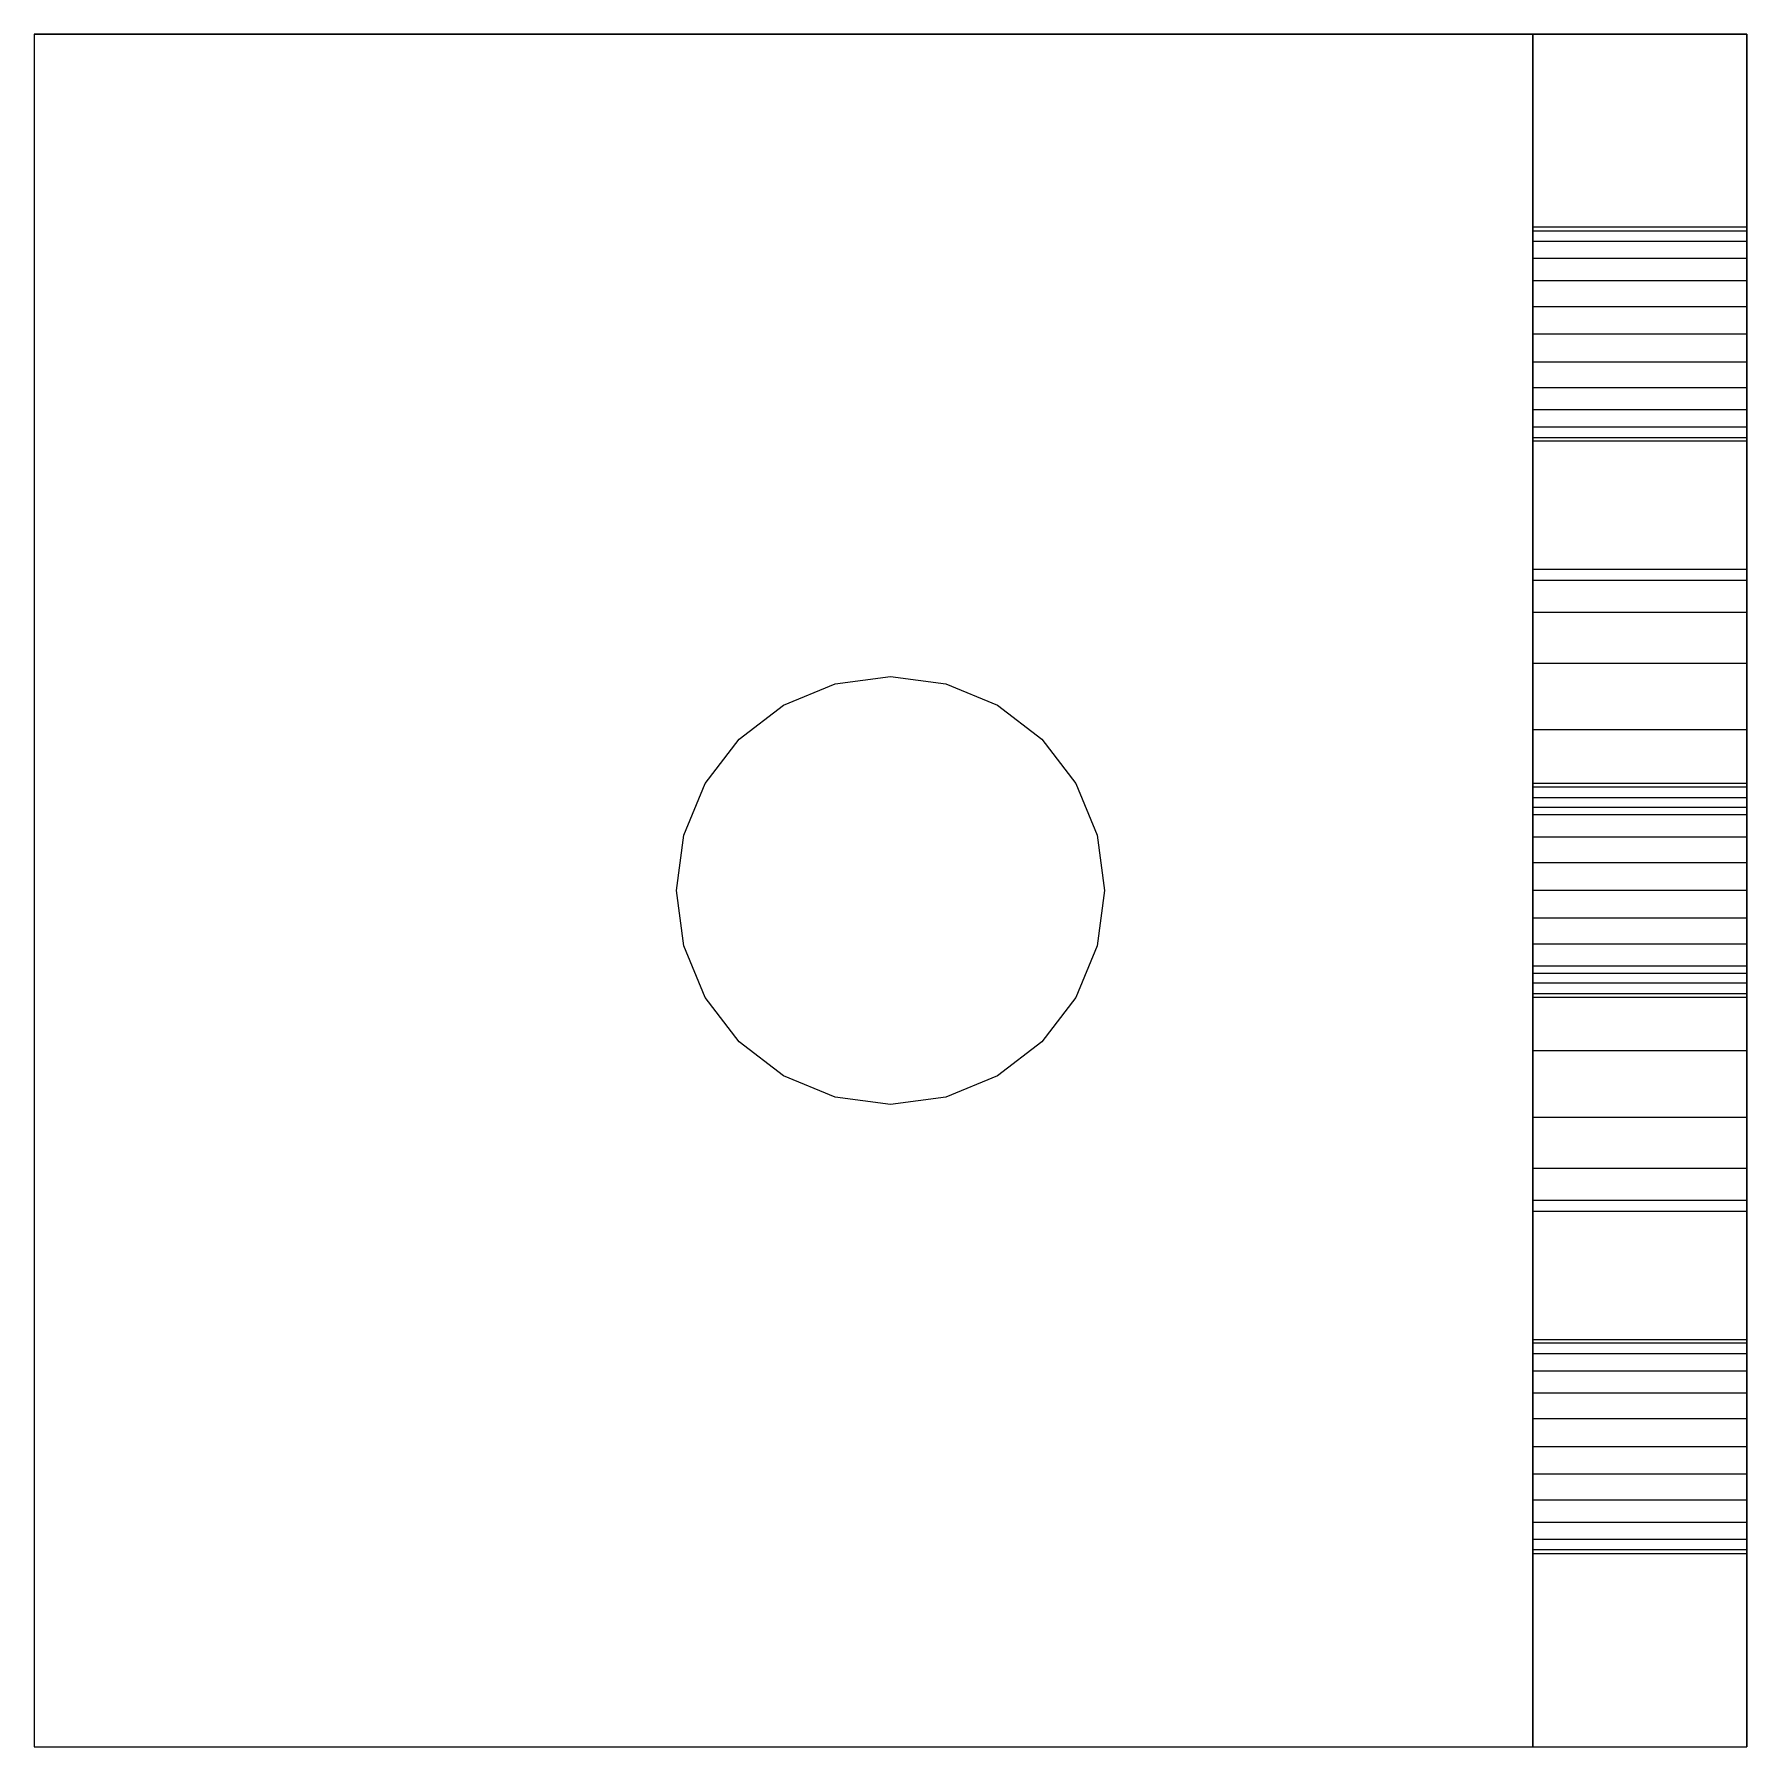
# Model space of a CAD drawing. Header units: metres. Extents: x 0 to 1, y -1 to 0.
import ezdxf

# ---------------------------------------------------------------- set-up
doc = ezdxf.new("R2010")
doc.units = ezdxf.units.M

msp = doc.modelspace()

# ---------------------------------------------------------------- linework, layer by layer
at = {"layer": 'MY3DLAYER'}
for p, q in [((0, 0), (0, -1)), ((1, 0), (0, 0)), ((0, 0), (0, 0, 0.125)), ((0, 0, 0.125), (0.875, 0, 0.125)), ((0.875, -1, 0.125), (0.875, 0, 0.125)), ((0.875, 0, 0.125), (0.875, 0, 1)), ((1, -1), (1, 0)), ((1, 0), (1, 0, 1)), ((0, 0, 0.125), (0, -1, 0.125)), ((0.875, 0, 1), (0.875, -1, 1)), ((0.875, 0, 1), (1, 0, 1)), ((1, 0, 1), (1, -1, 1)), ((0.875, -0.1127, 0.3125), (0.875, -0.1149, 0.3287)), ((0.875, -0.1149, 0.2963), (0.875, -0.1127, 0.3125)), ((1, -0.1127, 0.3125), (0.875, -0.1127, 0.3125)), ((0.875, -0.1149, 0.3287), (0.875, -0.1211, 0.3438)), ((0.875, -0.1211, 0.2813), (0.875, -0.1149, 0.2963)), ((1, -0.1149, 0.3287), (0.875, -0.1149, 0.3287)), ((1, -0.1149, 0.2963), (0.875, -0.1149, 0.2963)), ((1, -0.1127, 0.3125), (1, -0.1149, 0.3287)), ((1, -0.1149, 0.2963), (1, -0.1127, 0.3125)), ((1, -0.1149, 0.3287), (1, -0.1211, 0.3438)), ((1, -0.1211, 0.2813), (1, -0.1149, 0.2963)), ((0.875, -0.1211, 0.3438), (0.875, -0.131, 0.3567)), ((0.875, -0.131, 0.2683), (0.875, -0.1211, 0.2813)), ((1, -0.1211, 0.3438), (0.875, -0.1211, 0.3438)), ((1, -0.1211, 0.2813), (0.875, -0.1211, 0.2813)), ((1, -0.1211, 0.3438), (1, -0.131, 0.3567)), ((1, -0.131, 0.2683), (1, -0.1211, 0.2813)), ((0.875, -0.131, 0.3567), (0.875, -0.144, 0.3666)), ((0.875, -0.144, 0.2584), (0.875, -0.131, 0.2683)), ((1, -0.131, 0.3567), (0.875, -0.131, 0.3567)), ((1, -0.131, 0.2683), (0.875, -0.131, 0.2683)), ((1, -0.131, 0.3567), (1, -0.144, 0.3666)), ((1, -0.144, 0.2584), (1, -0.131, 0.2683)), ((0.875, -0.144, 0.3666), (0.875, -0.1591, 0.3729)), ((0.875, -0.1591, 0.2521), (0.875, -0.144, 0.2584)), ((1, -0.144, 0.3666), (0.875, -0.144, 0.3666)), ((1, -0.144, 0.2584), (0.875, -0.144, 0.2584)), ((1, -0.144, 0.3666), (1, -0.1591, 0.3729)), ((1, -0.1591, 0.2521), (1, -0.144, 0.2584)), ((0.875, -0.1591, 0.3729), (0.875, -0.1752, 0.375)), ((0.875, -0.1752, 0.25), (0.875, -0.1591, 0.2521)), ((1, -0.1591, 0.3729), (0.875, -0.1591, 0.3729)), ((1, -0.1591, 0.2521), (0.875, -0.1591, 0.2521)), ((1, -0.1591, 0.3729), (1, -0.1752, 0.375)), ((1, -0.1752, 0.25), (1, -0.1591, 0.2521)), ((0.875, -0.1752, 0.375), (0.875, -0.1914, 0.3729)), ((0.875, -0.1914, 0.2521), (0.875, -0.1752, 0.25)), ((1, -0.1752, 0.375), (0.875, -0.1752, 0.375)), ((1, -0.1752, 0.25), (0.875, -0.1752, 0.25)), ((1, -0.1752, 0.375), (1, -0.1914, 0.3729)), ((1, -0.1914, 0.2521), (1, -0.1752, 0.25)), ((0.875, -0.1914, 0.3729), (0.875, -0.2065, 0.3666)), ((0.875, -0.2065, 0.2584), (0.875, -0.1914, 0.2521)), ((1, -0.1914, 0.3729), (0.875, -0.1914, 0.3729)), ((1, -0.1914, 0.2521), (0.875, -0.1914, 0.2521)), ((1, -0.1914, 0.3729), (1, -0.2065, 0.3666)), ((1, -0.2065, 0.2584), (1, -0.1914, 0.2521)), ((0.875, -0.2065, 0.3666), (0.875, -0.2194, 0.3567)), ((0.875, -0.2194, 0.2683), (0.875, -0.2065, 0.2584)), ((1, -0.2065, 0.3666), (0.875, -0.2065, 0.3666)), ((1, -0.2065, 0.2584), (0.875, -0.2065, 0.2584)), ((1, -0.2065, 0.3666), (1, -0.2194, 0.3567)), ((1, -0.2194, 0.2683), (1, -0.2065, 0.2584)), ((0.875, -0.2194, 0.3567), (0.875, -0.2294, 0.3438)), ((0.875, -0.2294, 0.2813), (0.875, -0.2194, 0.2683)), ((1, -0.2194, 0.2683), (0.875, -0.2194, 0.2683)), ((1, -0.2194, 0.3567), (0.875, -0.2194, 0.3567)), ((1, -0.2294, 0.2813), (1, -0.2194, 0.2683)), ((1, -0.2194, 0.3567), (1, -0.2294, 0.3438)), ((0.875, -0.2294, 0.3438), (0.875, -0.2356, 0.3287)), ((0.875, -0.2356, 0.2963), (0.875, -0.2294, 0.2813)), ((1, -0.2294, 0.2813), (0.875, -0.2294, 0.2813)), ((1, -0.2294, 0.3438), (0.875, -0.2294, 0.3438)), ((1, -0.2356, 0.2963), (1, -0.2294, 0.2813)), ((1, -0.2294, 0.3438), (1, -0.2356, 0.3287)), ((0.875, -0.2356, 0.3287), (0.875, -0.2377, 0.3125)), ((0.875, -0.2377, 0.3125), (0.875, -0.2356, 0.2963)), ((1, -0.2356, 0.2963), (0.875, -0.2356, 0.2963)), ((1, -0.2356, 0.3287), (0.875, -0.2356, 0.3287)), ((1, -0.2377, 0.3125), (0.875, -0.2377, 0.3125)), ((1, -0.2377, 0.3125), (1, -0.2356, 0.2963)), ((1, -0.2356, 0.3287), (1, -0.2377, 0.3125)), ((1, -0.3125, 0.5), (0.875, -0.3125, 0.5)), ((0.875, -0.3189, 0.4515), (0.875, -0.3125, 0.5)), ((0.875, -0.3125, 0.5), (0.875, -0.3189, 0.5485)), ((1, -0.3189, 0.4515), (0.875, -0.3189, 0.4515)), ((0.875, -0.3376, 0.4062), (0.875, -0.3189, 0.4515)), ((0.875, -0.3189, 0.5485), (0.875, -0.3376, 0.5937)), ((1, -0.3189, 0.5485), (0.875, -0.3189, 0.5485)), ((1, -0.3189, 0.4515), (1, -0.3125, 0.5)), ((1, -0.3125, 0.5), (1, -0.3189, 0.5485)), ((1, -0.3376, 0.4062), (1, -0.3189, 0.4515)), ((1, -0.3189, 0.5485), (1, -0.3376, 0.5937)), ((1, -0.3376, 0.4062), (0.875, -0.3376, 0.4062)), ((0.875, -0.3376, 0.5937), (0.875, -0.3674, 0.6326)), ((0.875, -0.3674, 0.3674), (0.875, -0.3376, 0.4062)), ((1, -0.3376, 0.5937), (0.875, -0.3376, 0.5937)), ((1, -0.3674, 0.3674), (1, -0.3376, 0.4062)), ((1, -0.3376, 0.5937), (1, -0.3674, 0.6326)), ((0.875, -0.3674, 0.6326), (0.875, -0.4062, 0.6624)), ((0.875, -0.4062, 0.3376), (0.875, -0.3674, 0.3674)), ((1, -0.3674, 0.6326), (0.875, -0.3674, 0.6326)), ((1, -0.3674, 0.3674), (0.875, -0.3674, 0.3674)), ((1, -0.4062, 0.3376), (1, -0.3674, 0.3674)), ((1, -0.3674, 0.6326), (1, -0.4062, 0.6624)), ((0.4375, -0.3917), (0.4676, -0.3793)), ((0.4375, -0.3917, 0.125), (0.4676, -0.3793, 0.125)), ((0.4676, -0.3793), (0.5, -0.375)), ((0.4676, -0.3793, 0.125), (0.5, -0.375, 0.125)), ((0.4676, -0.3793), (0.4676, -0.3793, 0.125)), ((0.5, -0.375), (0.5324, -0.3793)), ((0.5, -0.375, 0.125), (0.5324, -0.3793, 0.125)), ((0.5, -0.375), (0.5, -0.375, 0.125)), ((0.5324, -0.3793), (0.5625, -0.3917)), ((0.5324, -0.3793, 0.125), (0.5625, -0.3917, 0.125)), ((0.5324, -0.3793), (0.5324, -0.3793, 0.125)), ((0.4116, -0.4116), (0.4375, -0.3917)), ((0.4116, -0.4116, 0.125), (0.4375, -0.3917, 0.125)), ((0.4375, -0.3917), (0.4375, -0.3917, 0.125)), ((0.5625, -0.3917), (0.5884, -0.4116)), ((0.5625, -0.3917, 0.125), (0.5884, -0.4116, 0.125)), ((0.5625, -0.3917), (0.5625, -0.3917, 0.125)), ((0.875, -0.4062, 0.6624), (0.875, -0.4515, 0.6811)), ((0.875, -0.4515, 0.3189), (0.875, -0.4062, 0.3376)), ((1, -0.4062, 0.6624), (0.875, -0.4062, 0.6624)), ((1, -0.4062, 0.3376), (0.875, -0.4062, 0.3376)), ((1, -0.4062, 0.6624), (1, -0.4515, 0.6811)), ((1, -0.4515, 0.3189), (1, -0.4062, 0.3376)), ((0.3917, -0.4375), (0.4116, -0.4116)), ((0.3917, -0.4375, 0.125), (0.4116, -0.4116, 0.125)), ((0.4116, -0.4116), (0.4116, -0.4116, 0.125)), ((0.5884, -0.4116), (0.6083, -0.4375)), ((0.5884, -0.4116, 0.125), (0.6083, -0.4375, 0.125)), ((0.5884, -0.4116), (0.5884, -0.4116, 0.125)), ((0.3793, -0.4676), (0.3917, -0.4375)), ((0.3793, -0.4676, 0.125), (0.3917, -0.4375, 0.125)), ((0.3917, -0.4375), (0.3917, -0.4375, 0.125)), ((0.6083, -0.4375), (0.6207, -0.4676)), ((0.6083, -0.4375, 0.125), (0.6207, -0.4676, 0.125)), ((0.6083, -0.4375), (0.6083, -0.4375, 0.125)), ((0.875, -0.4396, 0.8588), (0.875, -0.4375, 0.875)), ((0.875, -0.4375, 0.875), (0.875, -0.4396, 0.8912)), ((1, -0.4375, 0.875), (0.875, -0.4375, 0.875)), ((0.875, -0.4459, 0.8437), (0.875, -0.4396, 0.8588)), ((0.875, -0.4396, 0.8912), (0.875, -0.4459, 0.9062)), ((1, -0.4396, 0.8588), (0.875, -0.4396, 0.8588)), ((1, -0.4396, 0.8912), (0.875, -0.4396, 0.8912)), ((1, -0.4375, 0.875), (1, -0.4396, 0.8912)), ((1, -0.4396, 0.8588), (1, -0.4375, 0.875)), ((1, -0.4396, 0.8912), (1, -0.4459, 0.9062)), ((1, -0.4459, 0.8437), (1, -0.4396, 0.8588)), ((0.875, -0.4558, 0.8308), (0.875, -0.4459, 0.8437)), ((0.875, -0.4459, 0.9062), (0.875, -0.4558, 0.9192)), ((1, -0.4459, 0.8437), (0.875, -0.4459, 0.8437)), ((1, -0.4459, 0.9062), (0.875, -0.4459, 0.9062)), ((1, -0.4459, 0.9062), (1, -0.4558, 0.9192)), ((1, -0.4558, 0.8308), (1, -0.4459, 0.8437)), ((0.875, -0.4515, 0.6811), (0.875, -0.5, 0.6875)), ((0.875, -0.5, 0.3125), (0.875, -0.4515, 0.3189)), ((1, -0.4515, 0.6811), (0.875, -0.4515, 0.6811)), ((1, -0.4515, 0.3189), (0.875, -0.4515, 0.3189)), ((0.875, -0.4688, 0.8209), (0.875, -0.4558, 0.8308)), ((0.875, -0.4558, 0.9192), (0.875, -0.4688, 0.9291)), ((1, -0.4558, 0.8308), (0.875, -0.4558, 0.8308)), ((1, -0.4558, 0.9192), (0.875, -0.4558, 0.9192)), ((1, -0.5, 0.3125), (1, -0.4515, 0.3189)), ((1, -0.4515, 0.6811), (1, -0.5, 0.6875)), ((1, -0.4558, 0.9192), (1, -0.4688, 0.9291)), ((1, -0.4688, 0.8209), (1, -0.4558, 0.8308)), ((0.375, -0.5), (0.3793, -0.4676)), ((0.375, -0.5, 0.125), (0.3793, -0.4676, 0.125)), ((0.3793, -0.4676), (0.3793, -0.4676, 0.125)), ((0.6207, -0.4676), (0.625, -0.5)), ((0.6207, -0.4676, 0.125), (0.625, -0.5, 0.125)), ((0.6207, -0.4676), (0.6207, -0.4676, 0.125)), ((0.875, -0.4838, 0.8146), (0.875, -0.4688, 0.8209)), ((0.875, -0.4688, 0.9291), (0.875, -0.4838, 0.9354)), ((1, -0.4688, 0.8209), (0.875, -0.4688, 0.8209)), ((1, -0.4688, 0.9291), (0.875, -0.4688, 0.9291)), ((1, -0.4688, 0.9291), (1, -0.4838, 0.9354)), ((1, -0.4838, 0.8146), (1, -0.4688, 0.8209)), ((0.875, -0.5, 0.8125), (0.875, -0.4838, 0.8146)), ((0.875, -0.4838, 0.9354), (0.875, -0.5, 0.9375)), ((1, -0.4838, 0.8146), (0.875, -0.4838, 0.8146)), ((1, -0.4838, 0.9354), (0.875, -0.4838, 0.9354)), ((1, -0.5, 0.8125), (1, -0.4838, 0.8146)), ((1, -0.4838, 0.9354), (1, -0.5, 0.9375)), ((0.3793, -0.5324), (0.375, -0.5)), ((0.3793, -0.5324, 0.125), (0.375, -0.5, 0.125)), ((0.375, -0.5), (0.375, -0.5, 0.125)), ((0.625, -0.5), (0.6207, -0.5324)), ((0.625, -0.5, 0.125), (0.6207, -0.5324, 0.125)), ((0.625, -0.5), (0.625, -0.5, 0.125)), ((0.875, -0.5, 0.6875), (0.875, -0.5485, 0.6811)), ((0.875, -0.5485, 0.3189), (0.875, -0.5, 0.3125)), ((1, -0.5, 0.6875), (0.875, -0.5, 0.6875)), ((1, -0.5, 0.3125), (0.875, -0.5, 0.3125)), ((1, -0.5485, 0.3189), (1, -0.5, 0.3125)), ((1, -0.5, 0.6875), (1, -0.5485, 0.6811)), ((0.875, -0.5, 0.9375), (0.875, -0.5162, 0.9354)), ((0.875, -0.5162, 0.8146), (0.875, -0.5, 0.8125)), ((1, -0.5, 0.9375), (0.875, -0.5, 0.9375)), ((1, -0.5, 0.8125), (0.875, -0.5, 0.8125)), ((1, -0.5162, 0.8146), (1, -0.5, 0.8125)), ((1, -0.5, 0.9375), (1, -0.5162, 0.9354)), ((0.875, -0.5162, 0.9354), (0.875, -0.5313, 0.9291)), ((0.875, -0.5313, 0.8209), (0.875, -0.5162, 0.8146)), ((1, -0.5162, 0.9354), (0.875, -0.5162, 0.9354)), ((1, -0.5162, 0.8146), (0.875, -0.5162, 0.8146)), ((1, -0.5313, 0.8209), (1, -0.5162, 0.8146)), ((1, -0.5162, 0.9354), (1, -0.5313, 0.9291)), ((0.3917, -0.5625), (0.3793, -0.5324)), ((0.3917, -0.5625, 0.125), (0.3793, -0.5324, 0.125)), ((0.3793, -0.5324), (0.3793, -0.5324, 0.125)), ((0.6207, -0.5324), (0.6083, -0.5625)), ((0.6207, -0.5324, 0.125), (0.6083, -0.5625, 0.125)), ((0.6207, -0.5324), (0.6207, -0.5324, 0.125)), ((0.875, -0.5313, 0.9291), (0.875, -0.5442, 0.9192)), ((0.875, -0.5442, 0.8308), (0.875, -0.5313, 0.8209)), ((1, -0.5313, 0.9291), (0.875, -0.5313, 0.9291)), ((1, -0.5313, 0.8209), (0.875, -0.5313, 0.8209)), ((1, -0.5442, 0.8308), (1, -0.5313, 0.8209)), ((1, -0.5313, 0.9291), (1, -0.5442, 0.9192)), ((0.875, -0.5442, 0.9192), (0.875, -0.5541, 0.9062)), ((0.875, -0.5541, 0.8437), (0.875, -0.5442, 0.8308)), ((1, -0.5442, 0.9192), (0.875, -0.5442, 0.9192)), ((1, -0.5442, 0.8308), (0.875, -0.5442, 0.8308)), ((0.875, -0.5485, 0.6811), (0.875, -0.5937, 0.6624)), ((0.875, -0.5937, 0.3376), (0.875, -0.5485, 0.3189)), ((1, -0.5485, 0.6811), (0.875, -0.5485, 0.6811)), ((1, -0.5485, 0.3189), (0.875, -0.5485, 0.3189)), ((1, -0.5541, 0.8437), (1, -0.5442, 0.8308)), ((1, -0.5442, 0.9192), (1, -0.5541, 0.9062)), ((1, -0.5937, 0.3376), (1, -0.5485, 0.3189)), ((1, -0.5485, 0.6811), (1, -0.5937, 0.6624)), ((0.875, -0.5541, 0.9062), (0.875, -0.5604, 0.8912)), ((0.875, -0.5604, 0.8588), (0.875, -0.5541, 0.8437)), ((1, -0.5541, 0.9062), (0.875, -0.5541, 0.9062)), ((1, -0.5541, 0.8437), (0.875, -0.5541, 0.8437)), ((1, -0.5604, 0.8588), (1, -0.5541, 0.8437)), ((1, -0.5541, 0.9062), (1, -0.5604, 0.8912)), ((0.4116, -0.5884), (0.3917, -0.5625)), ((0.4116, -0.5884, 0.125), (0.3917, -0.5625, 0.125)), ((0.3917, -0.5625), (0.3917, -0.5625, 0.125)), ((0.6083, -0.5625), (0.5884, -0.5884)), ((0.6083, -0.5625, 0.125), (0.5884, -0.5884, 0.125)), ((0.6083, -0.5625), (0.6083, -0.5625, 0.125)), ((0.875, -0.5604, 0.8912), (0.875, -0.5625, 0.875)), ((0.875, -0.5625, 0.875), (0.875, -0.5604, 0.8588)), ((1, -0.5604, 0.8588), (0.875, -0.5604, 0.8588)), ((1, -0.5604, 0.8912), (0.875, -0.5604, 0.8912)), ((1, -0.5625, 0.875), (0.875, -0.5625, 0.875)), ((1, -0.5625, 0.875), (1, -0.5604, 0.8588)), ((1, -0.5604, 0.8912), (1, -0.5625, 0.875)), ((0.4375, -0.6083), (0.4116, -0.5884)), ((0.4375, -0.6083, 0.125), (0.4116, -0.5884, 0.125)), ((0.4116, -0.5884), (0.4116, -0.5884, 0.125)), ((0.5884, -0.5884), (0.5625, -0.6083)), ((0.5884, -0.5884, 0.125), (0.5625, -0.6083, 0.125)), ((0.5884, -0.5884), (0.5884, -0.5884, 0.125)), ((0.875, -0.5937, 0.6624), (0.875, -0.6326, 0.6326)), ((0.875, -0.6326, 0.3674), (0.875, -0.5937, 0.3376)), ((1, -0.5937, 0.3376), (0.875, -0.5937, 0.3376)), ((1, -0.5937, 0.6624), (0.875, -0.5937, 0.6624)), ((1, -0.5937, 0.6624), (1, -0.6326, 0.6326)), ((1, -0.6326, 0.3674), (1, -0.5937, 0.3376)), ((0.4676, -0.6207), (0.4375, -0.6083)), ((0.4676, -0.6207, 0.125), (0.4375, -0.6083, 0.125)), ((0.4375, -0.6083), (0.4375, -0.6083, 0.125)), ((0.5625, -0.6083), (0.5324, -0.6207)), ((0.5625, -0.6083, 0.125), (0.5324, -0.6207, 0.125)), ((0.5625, -0.6083), (0.5625, -0.6083, 0.125)), ((0.5, -0.625), (0.4676, -0.6207)), ((0.5, -0.625, 0.125), (0.4676, -0.6207, 0.125)), ((0.4676, -0.6207), (0.4676, -0.6207, 0.125)), ((0.5324, -0.6207), (0.5, -0.625)), ((0.5324, -0.6207, 0.125), (0.5, -0.625, 0.125)), ((0.5, -0.625), (0.5, -0.625, 0.125)), ((0.5324, -0.6207), (0.5324, -0.6207, 0.125)), ((0.875, -0.6326, 0.6326), (0.875, -0.6624, 0.5937)), ((1, -0.6326, 0.6326), (0.875, -0.6326, 0.6326)), ((0.875, -0.6624, 0.4062), (0.875, -0.6326, 0.3674)), ((1, -0.6326, 0.3674), (0.875, -0.6326, 0.3674)), ((1, -0.6326, 0.6326), (1, -0.6624, 0.5937)), ((1, -0.6624, 0.4062), (1, -0.6326, 0.3674)), ((0.875, -0.6624, 0.5937), (0.875, -0.6811, 0.5485)), ((1, -0.6624, 0.5937), (0.875, -0.6624, 0.5937)), ((0.875, -0.6811, 0.4515), (0.875, -0.6624, 0.4062)), ((1, -0.6624, 0.4062), (0.875, -0.6624, 0.4062)), ((1, -0.6624, 0.5937), (1, -0.6811, 0.5485)), ((1, -0.6811, 0.4515), (1, -0.6624, 0.4062)), ((1, -0.6811, 0.5485), (0.875, -0.6811, 0.5485)), ((0.875, -0.6811, 0.5485), (0.875, -0.6875, 0.5)), ((0.875, -0.6875, 0.5), (0.875, -0.6811, 0.4515)), ((1, -0.6811, 0.4515), (0.875, -0.6811, 0.4515)), ((1, -0.6875, 0.5), (0.875, -0.6875, 0.5)), ((1, -0.6875, 0.5), (1, -0.6811, 0.4515)), ((1, -0.6811, 0.5485), (1, -0.6875, 0.5)), ((0.875, -0.7644, 0.2963), (0.875, -0.7623, 0.3125)), ((0.875, -0.7623, 0.3125), (0.875, -0.7644, 0.3287)), ((1, -0.7623, 0.3125), (0.875, -0.7623, 0.3125)), ((0.875, -0.7706, 0.2812), (0.875, -0.7644, 0.2963)), ((0.875, -0.7644, 0.3287), (0.875, -0.7706, 0.3437)), ((1, -0.7644, 0.2963), (0.875, -0.7644, 0.2963)), ((1, -0.7644, 0.3287), (0.875, -0.7644, 0.3287)), ((1, -0.7623, 0.3125), (1, -0.7644, 0.3287)), ((1, -0.7644, 0.2963), (1, -0.7623, 0.3125)), ((1, -0.7644, 0.3287), (1, -0.7706, 0.3437)), ((1, -0.7706, 0.2812), (1, -0.7644, 0.2963)), ((0.875, -0.7806, 0.2683), (0.875, -0.7706, 0.2812)), ((0.875, -0.7706, 0.3437), (0.875, -0.7806, 0.3567)), ((1, -0.7706, 0.2812), (0.875, -0.7706, 0.2812)), ((1, -0.7706, 0.3437), (0.875, -0.7706, 0.3437)), ((1, -0.7706, 0.3437), (1, -0.7806, 0.3567)), ((1, -0.7806, 0.2683), (1, -0.7706, 0.2812)), ((0.875, -0.7935, 0.2584), (0.875, -0.7806, 0.2683)), ((0.875, -0.7806, 0.3567), (0.875, -0.7935, 0.3666)), ((1, -0.7806, 0.3567), (0.875, -0.7806, 0.3567)), ((1, -0.7806, 0.2683), (0.875, -0.7806, 0.2683)), ((1, -0.7806, 0.3567), (1, -0.7935, 0.3666)), ((1, -0.7935, 0.2584), (1, -0.7806, 0.2683)), ((0.875, -0.8086, 0.2521), (0.875, -0.7935, 0.2584)), ((0.875, -0.7935, 0.3666), (0.875, -0.8086, 0.3729)), ((1, -0.7935, 0.3666), (0.875, -0.7935, 0.3666)), ((1, -0.7935, 0.2584), (0.875, -0.7935, 0.2584)), ((1, -0.7935, 0.3666), (1, -0.8086, 0.3729)), ((1, -0.8086, 0.2521), (1, -0.7935, 0.2584)), ((0.875, -0.8248, 0.25), (0.875, -0.8086, 0.2521)), ((0.875, -0.8086, 0.3729), (0.875, -0.8248, 0.375)), ((1, -0.8086, 0.3729), (0.875, -0.8086, 0.3729)), ((1, -0.8086, 0.2521), (0.875, -0.8086, 0.2521)), ((1, -0.8086, 0.3729), (1, -0.8248, 0.375)), ((1, -0.8248, 0.25), (1, -0.8086, 0.2521)), ((0.875, -0.8409, 0.2521), (0.875, -0.8248, 0.25)), ((0.875, -0.8248, 0.375), (0.875, -0.8409, 0.3729)), ((1, -0.8248, 0.375), (0.875, -0.8248, 0.375)), ((1, -0.8248, 0.25), (0.875, -0.8248, 0.25)), ((1, -0.8248, 0.375), (1, -0.8409, 0.3729)), ((1, -0.8409, 0.2521), (1, -0.8248, 0.25)), ((0.875, -0.856, 0.2584), (0.875, -0.8409, 0.2521)), ((0.875, -0.8409, 0.3729), (0.875, -0.856, 0.3666)), ((1, -0.8409, 0.3729), (0.875, -0.8409, 0.3729)), ((1, -0.8409, 0.2521), (0.875, -0.8409, 0.2521)), ((1, -0.8409, 0.3729), (1, -0.856, 0.3666)), ((1, -0.856, 0.2584), (1, -0.8409, 0.2521)), ((0.875, -0.869, 0.2683), (0.875, -0.856, 0.2584)), ((0.875, -0.856, 0.3666), (0.875, -0.869, 0.3567)), ((1, -0.856, 0.3666), (0.875, -0.856, 0.3666)), ((1, -0.856, 0.2584), (0.875, -0.856, 0.2584)), ((1, -0.856, 0.3666), (1, -0.869, 0.3567)), ((1, -0.869, 0.2683), (1, -0.856, 0.2584)), ((0.875, -0.8789, 0.2812), (0.875, -0.869, 0.2683)), ((0.875, -0.869, 0.3567), (0.875, -0.8789, 0.3437)), ((1, -0.869, 0.3567), (0.875, -0.869, 0.3567)), ((1, -0.869, 0.2683), (0.875, -0.869, 0.2683)), ((1, -0.869, 0.3567), (1, -0.8789, 0.3437)), ((1, -0.8789, 0.2812), (1, -0.869, 0.2683)), ((0.875, -0.8851, 0.2963), (0.875, -0.8789, 0.2812)), ((0.875, -0.8789, 0.3437), (0.875, -0.8851, 0.3287)), ((1, -0.8789, 0.2812), (0.875, -0.8789, 0.2812)), ((1, -0.8789, 0.3437), (0.875, -0.8789, 0.3437)), ((1, -0.8789, 0.3437), (1, -0.8851, 0.3287)), ((1, -0.8851, 0.2963), (1, -0.8789, 0.2812)), ((0.875, -0.8873, 0.3125), (0.875, -0.8851, 0.2963)), ((0.875, -0.8851, 0.3287), (0.875, -0.8873, 0.3125)), ((1, -0.8851, 0.2963), (0.875, -0.8851, 0.2963)), ((1, -0.8851, 0.3287), (0.875, -0.8851, 0.3287)), ((1, -0.8873, 0.3125), (0.875, -0.8873, 0.3125)), ((1, -0.8873, 0.3125), (1, -0.8851, 0.2963)), ((1, -0.8851, 0.3287), (1, -0.8873, 0.3125)), ((0, -1), (1, -1)), ((0, -1, 0.125), (0.875, -1, 0.125)), ((0, -1, 0.125), (0, -1)), ((0.875, -1, 1), (1, -1, 1)), ((0.875, -1, 1), (0.875, -1, 0.125)), ((1, -1, 1), (1, -1))]:
    msp.add_line(p, q, dxfattribs=at)

doc.saveas('drawing.dxf')
